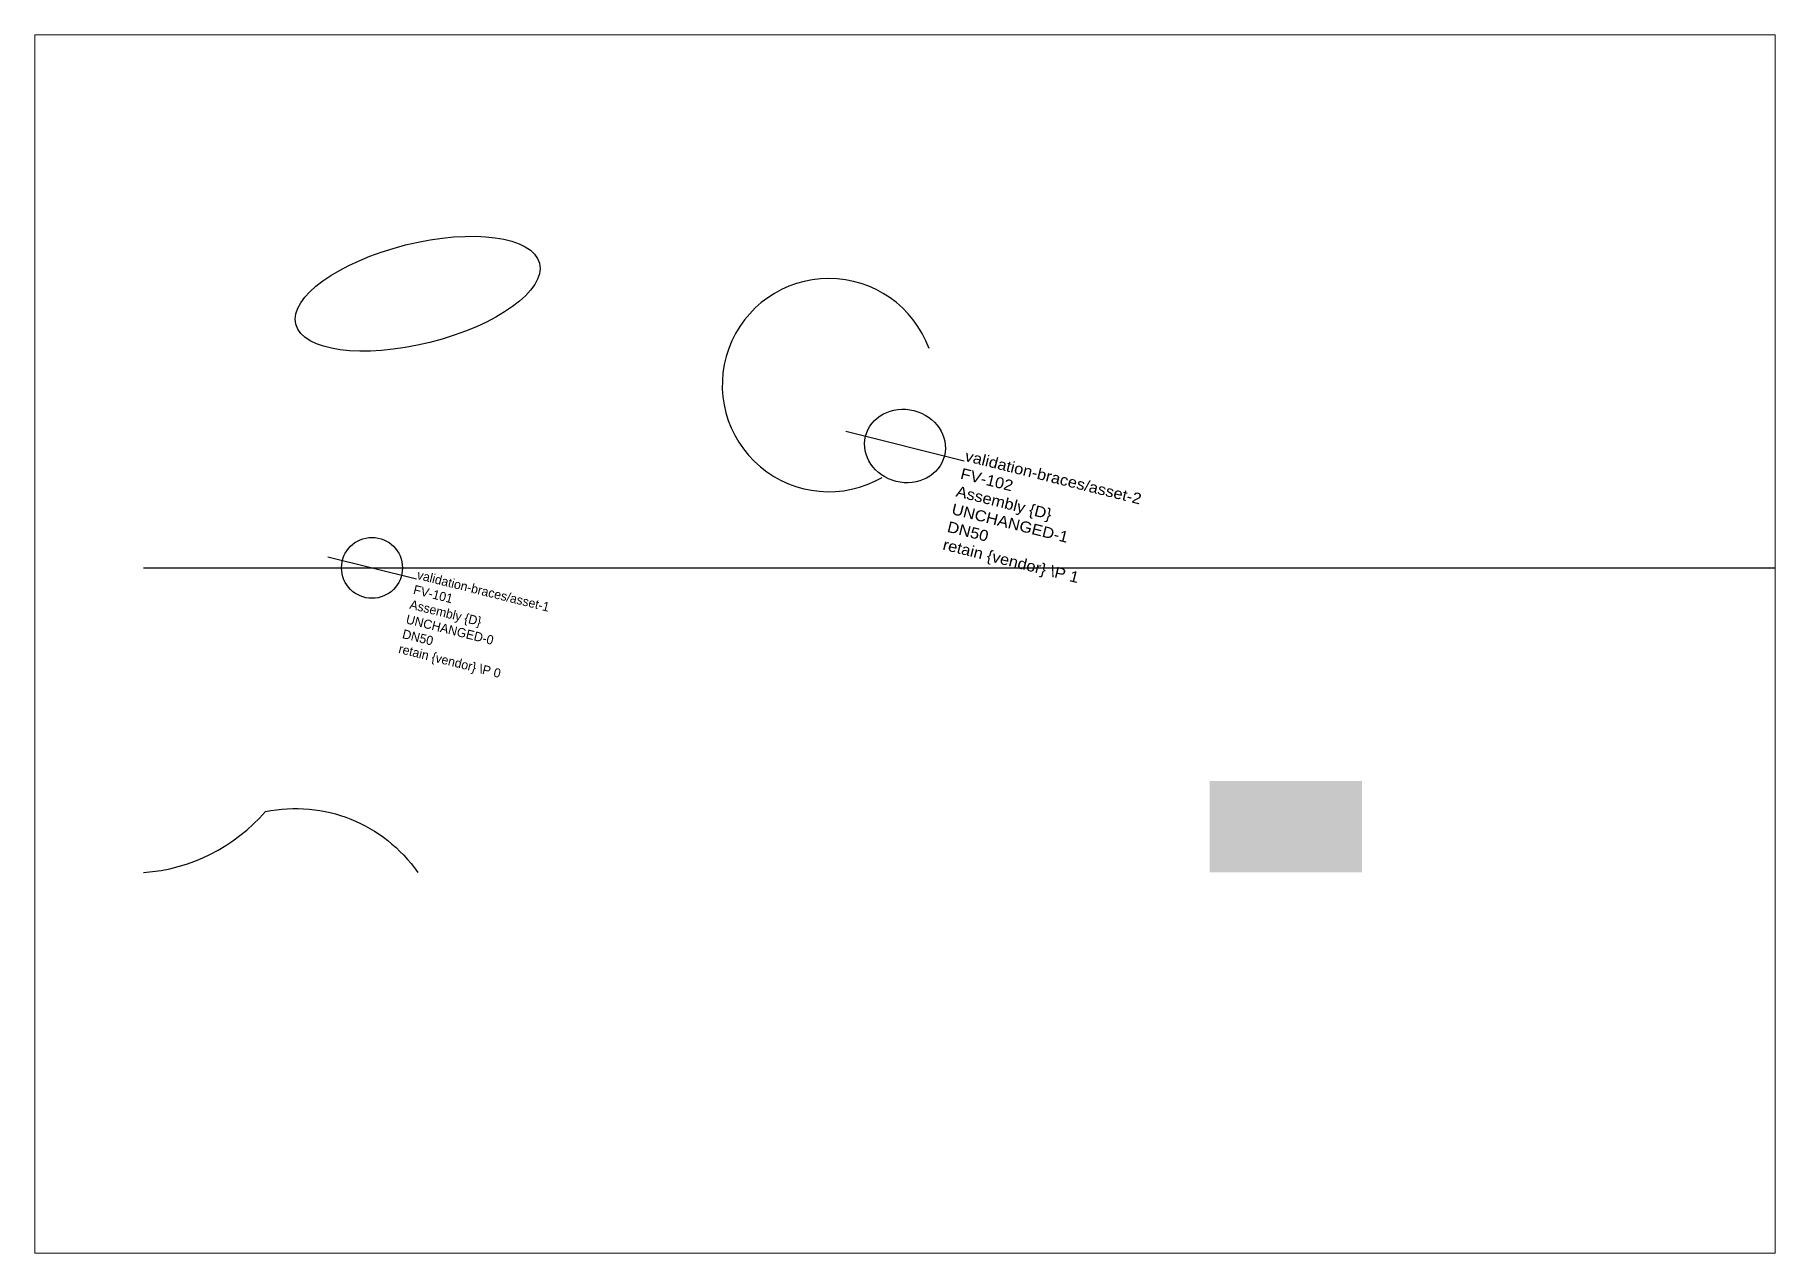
# Paper-space layout 'Qualification sheet' of a CAD drawing. Header units: metres. Extents: x 15 to 115, y 5 to 75.
# The model-space entities are those that its viewports show. They can reach past a viewport. Long polylines and large blocks are cut down to what shows.
import ezdxf

# ---------------------------------------------------------------- set-up
doc = ezdxf.new("R2010")
doc.units = ezdxf.units.M
doc.layers.add('LABEL', color=2, linetype='Continuous')
doc.layers.add('PIPE', color=3, linetype='Continuous')
doc.styles.get("Standard").update_dxf_attribs({"font": 'txt', "height": 1.25})

# ---------------------------------------------------------------- blocks, each defined once
blk = doc.blocks.new('ASSET')
blk.add_line((-3, 0), (3, 0))
blk.add_circle((0, 0), 2)
at = {"layer": 'LABEL'}
for tag, p in [('ICT_ID', (3, 0)), ('TAG', (3, -1)), ('MODEL', (3, -2)), ('SERIAL', (3, -3)), ('SIZE', (3, -4)), ('VENDOR_PRIVATE', (3, -5))]:
    blk.add_attdef(tag, p, '', height=0.6, dxfattribs=at)

msp = doc.modelspace()

# ---------------------------------------------------------------- hatches: boundary and pattern name
msp.add_hatch(color=5).paths.add_polyline_path([(70, 0), (80, 0), (80, 6), (70, 6)])

# ---------------------------------------------------------------- linework, layer by layer
msp.add_lwpolyline([(0, 0, 0.2), (8, 4, -0.3), (18, 0)], format="xyb")
msp.add_arc((45, 32), 7, 20, 300)
msp.add_ellipse((18, 38), major_axis=(8, 2), ratio=0.4)
at = {"layer": 'PIPE'}
msp.add_line((0, 20), (110, 20), dxfattribs=at)

# ---------------------------------------------------------------- block references
at = {"layer": 'PIPE', "xscale": 1.3333333333333333, "yscale": 1.2, "rotation": 346}
msp.add_blockref('ASSET', (50, 28), dxfattribs=at).add_auto_attribs({'ICT_ID': 'validation-braces/asset-2', 'TAG': 'FV-102', 'MODEL': 'Assembly {D}', 'SERIAL': 'UNCHANGED-1', 'SIZE': 'DN50', 'VENDOR_PRIVATE': 'retain {vendor} \\P 1'})
at = {"layer": 'PIPE', "rotation": 346}
msp.add_blockref('ASSET', (15, 20), dxfattribs=at).add_auto_attribs({'ICT_ID': 'validation-braces/asset-1', 'TAG': 'FV-101', 'MODEL': 'Assembly {D}', 'SERIAL': 'UNCHANGED-0', 'SIZE': 'DN50', 'VENDOR_PRIVATE': 'retain {vendor} \\P 0'})

psp = doc.layouts.new('Qualification sheet')

# ---------------------------------------------------------------- viewports
at = {"layer": 'VIEWPORTS'}
psp.add_viewport(center=(65, 40), size=(100, 70), view_center_point=(50, 15), view_height=80, dxfattribs=at)

doc.saveas('drawing.dxf')
